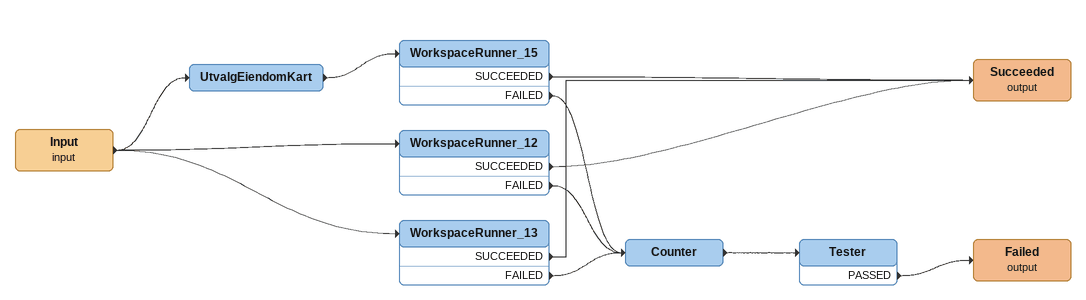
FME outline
Input (input)
    -> UtvalgEiendomKart
    -> WorkspaceRunner_12
    -> WorkspaceRunner_13
UtvalgEiendomKart
    -> WorkspaceRunner_15
WorkspaceRunner_15
    SUCCEEDED -> Succeeded (output)
    FAILED -> Counter
WorkspaceRunner_12
    SUCCEEDED -> Succeeded (output)
    FAILED -> Counter
WorkspaceRunner_13
    SUCCEEDED -> Succeeded (output)
    FAILED -> Counter
Succeeded (output)
Counter
    -> Tester
Tester
    PASSED -> Failed (output)
Failed (output)
